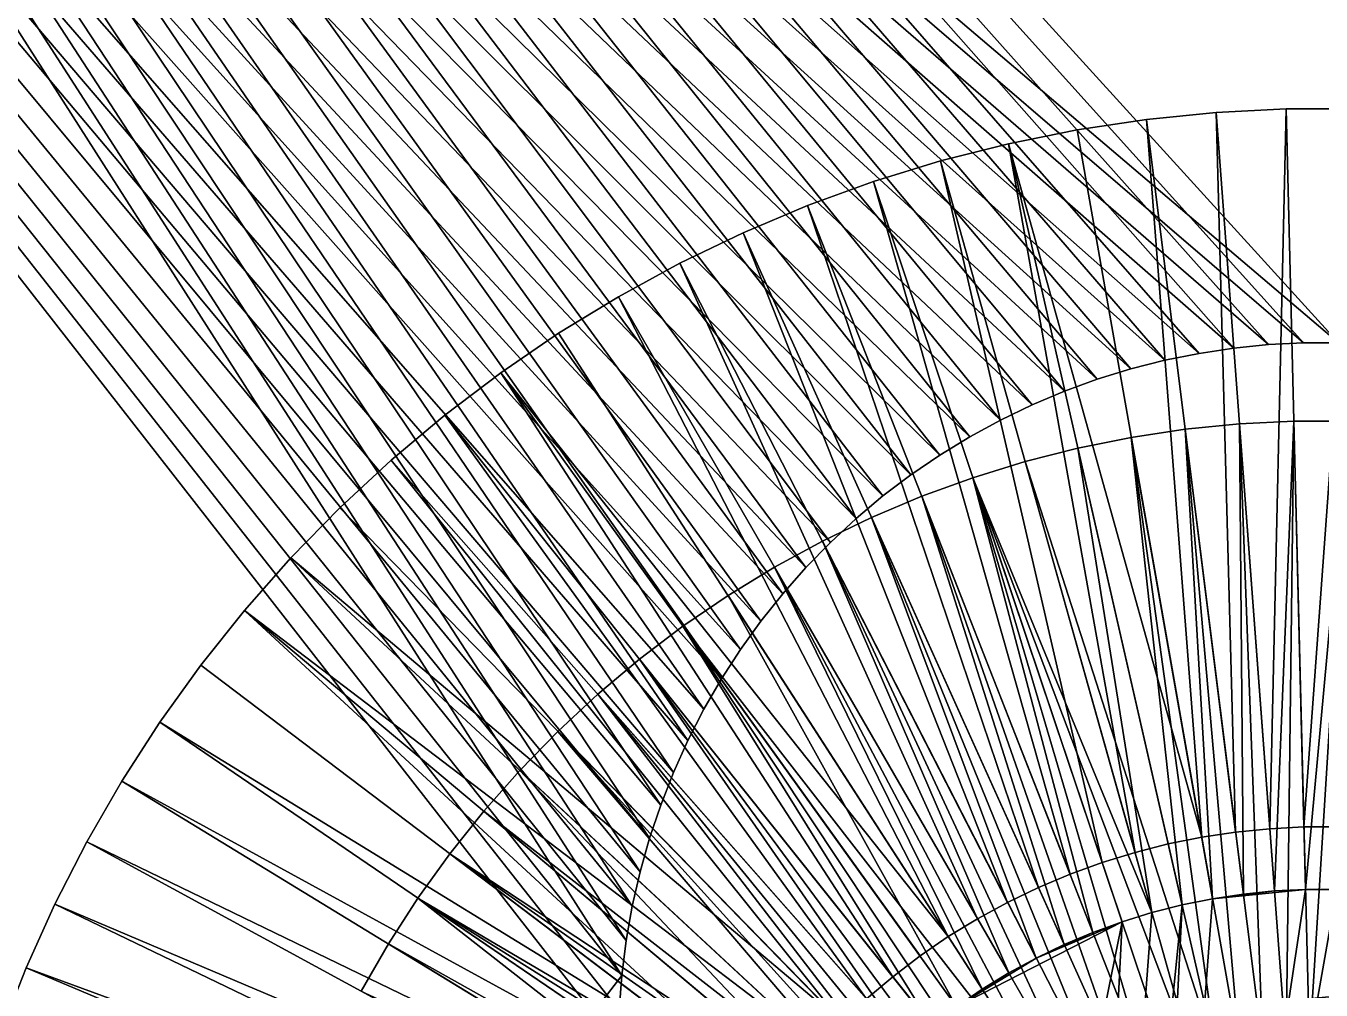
# Model space of a CAD drawing. Header units: millimetres. Extents: x 0 to 520, y -2 to 382.
# Drawn here: x 330.853 to 335, y 344.677 to 347.764 of the extents above; entities that cross this region are included whole.
import ezdxf

# ---------------------------------------------------------------- set-up
doc = ezdxf.new("R2010")
doc.units = ezdxf.units.MM

msp = doc.modelspace()

# ---------------------------------------------------------------- linework, layer by layer
at = {"layer": 'BRASS', "color": 52}
for points in [[(509.2, 369.2, 103), (10.8, 369.2, 103), (10.8, 10.8, 103)], [(509.2, 369.2, 103), (10.8, 10.8, 103), (509.2, 10.8, 103)], [(20.5, 359.5, 86), (499.5, 359.5, 86), (184.9589, 344.6495, 86)], [(184.9589, 344.6495, 86), (499.5, 359.5, 86), (185.0411, 344.6495, 86)], [(185.0411, 344.6495, 86), (499.5, 359.5, 86), (185.1233, 344.6454, 86)], [(185.1233, 344.6454, 86), (499.5, 359.5, 86), (185.2052, 344.6372, 86)], [(185.2052, 344.6372, 86), (499.5, 359.5, 86), (185.2865, 344.6249, 86)], [(185.2865, 344.6249, 86), (499.5, 359.5, 86), (185.3672, 344.6086, 86)], [(185.3672, 344.6086, 86), (499.5, 359.5, 86), (185.4469, 344.5883, 86)], [(185.4469, 344.5883, 86), (499.5, 359.5, 86), (185.5255, 344.5641, 86)], [(185.5255, 344.5641, 86), (499.5, 359.5, 86), (334.9589, 344.6495, 86)], [(334.9589, 344.6495, 86), (499.5, 359.5, 86), (335.0411, 344.6495, 86)]]:
    msp.add_3dface(points, dxfattribs=at)
at = {"layer": 'STEEL', "color": 8}
for points in [[(335.0561, 346.7493, 86), (347, 360, 86), (323, 360, 86)], [(334.9439, 346.7493, 86), (335.0561, 346.7493, 86), (323, 360, 86)], [(334.8319, 346.7437, 86), (334.9439, 346.7493, 86), (323, 360, 86)], [(334.7202, 346.7325, 86), (334.8319, 346.7437, 86), (323, 360, 86)], [(334.6093, 346.7158, 86), (334.7202, 346.7325, 86), (323, 360, 86)], [(334.4993, 346.6936, 86), (334.6093, 346.7158, 86), (323, 360, 86)], [(334.3906, 346.6659, 86), (334.4993, 346.6936, 86), (323, 360, 86)], [(334.2834, 346.6328, 86), (334.3906, 346.6659, 86), (323, 360, 86)], [(334.178, 346.5945, 86), (334.2834, 346.6328, 86), (323, 360, 86)], [(334.0746, 346.5509, 86), (334.178, 346.5945, 86), (323, 360, 86)], [(333.9735, 346.5022, 86), (334.0746, 346.5509, 86), (323, 360, 86)], [(333.875, 346.4486, 86), (333.9735, 346.5022, 86), (323, 360, 86)], [(333.7793, 346.3901, 86), (333.875, 346.4486, 86), (323, 360, 86)], [(333.6866, 346.3269, 86), (333.7793, 346.3901, 86), (323, 360, 86)], [(333.5971, 346.2591, 86), (333.6866, 346.3269, 86), (323, 360, 86)], [(333.5112, 346.187, 86), (333.5971, 346.2591, 86), (323, 360, 86)], [(333.429, 346.1107, 86), (333.5112, 346.187, 86), (323, 360, 86)], [(333.3506, 346.0304, 86), (333.429, 346.1107, 86), (323, 360, 86)], [(333.2764, 345.9463, 86), (333.3506, 346.0304, 86), (323, 360, 86)], [(333.2065, 345.8586, 86), (333.2764, 345.9463, 86), (323, 360, 86)], [(333.141, 345.7675, 86), (333.2065, 345.8586, 86), (323, 360, 86)], [(333.0801, 345.6732, 86), (333.141, 345.7675, 86), (323, 360, 86)], [(333.024, 345.5761, 86), (333.0801, 345.6732, 86), (323, 360, 86)], [(332.9728, 345.4762, 86), (333.024, 345.5761, 86), (323, 360, 86)], [(332.9267, 345.374, 86), (332.9728, 345.4762, 86), (323, 360, 86)], [(332.8857, 345.2695, 86), (332.9267, 345.374, 86), (323, 360, 86)], [(332.85, 345.1632, 86), (332.8857, 345.2695, 86), (323, 360, 86)], [(332.8196, 345.0552, 86), (332.85, 345.1632, 86), (323, 360, 86)], [(332.7946, 344.9458, 86), (332.8196, 345.0552, 86), (323, 360, 86)], [(332.7751, 344.8353, 86), (332.7946, 344.9458, 86), (323, 360, 86)], [(332.7612, 344.724, 86), (332.7751, 344.8353, 86), (323, 360, 86)], [(323, 332, 86), (332.7612, 344.724, 86), (323, 360, 86)], [(334.9439, 346.7493, 83), (323, 357, 83), (335.0561, 346.7493, 83)], [(334.8319, 346.7437, 83), (323, 357, 83), (334.9439, 346.7493, 83)], [(334.7202, 346.7325, 83), (323, 357, 83), (334.8319, 346.7437, 83)], [(334.6093, 346.7158, 83), (323, 357, 83), (334.7202, 346.7325, 83)], [(334.4993, 346.6936, 83), (323, 357, 83), (334.6093, 346.7158, 83)], [(334.3906, 346.6659, 83), (323, 357, 83), (334.4993, 346.6936, 83)], [(334.2834, 346.6328, 83), (323, 357, 83), (334.3906, 346.6659, 83)], [(334.178, 346.5945, 83), (323, 357, 83), (334.2834, 346.6328, 83)], [(334.0746, 346.5509, 83), (323, 357, 83), (334.178, 346.5945, 83)], [(333.9735, 346.5022, 83), (323, 357, 83), (334.0746, 346.5509, 83)], [(333.875, 346.4486, 83), (323, 357, 83), (333.9735, 346.5022, 83)], [(333.7793, 346.3901, 83), (323, 357, 83), (333.875, 346.4486, 83)], [(333.6866, 346.3269, 83), (323, 357, 83), (333.7793, 346.3901, 83)], [(335.0561, 346.7493, 83), (323, 357, 83), (347, 357, 83)], [(333.6866, 346.3269, 83), (333.5971, 346.2591, 83), (323, 357, 83)], [(333.5971, 346.2591, 83), (333.5112, 346.187, 83), (323, 357, 83)], [(333.5112, 346.187, 83), (333.429, 346.1107, 83), (323, 357, 83)], [(333.429, 346.1107, 83), (333.3506, 346.0304, 83), (323, 357, 83)], [(333.3506, 346.0304, 83), (333.2764, 345.9463, 83), (323, 357, 83)], [(333.2764, 345.9463, 83), (333.2065, 345.8586, 83), (323, 357, 83)], [(333.2065, 345.8586, 83), (333.141, 345.7675, 83), (323, 357, 83)], [(333.141, 345.7675, 83), (333.0801, 345.6732, 83), (323, 357, 83)], [(333.0801, 345.6732, 83), (333.024, 345.5761, 83), (323, 357, 83)], [(333.024, 345.5761, 83), (332.9728, 345.4762, 83), (323, 357, 83)], [(332.9728, 345.4762, 83), (332.9267, 345.374, 83), (323, 357, 83)], [(332.9267, 345.374, 83), (332.8857, 345.2695, 83), (323, 357, 83)], [(332.8857, 345.2695, 83), (332.85, 345.1632, 83), (323, 357, 83)], [(332.85, 345.1632, 83), (332.8196, 345.0552, 83), (323, 357, 83)], [(332.8196, 345.0552, 83), (332.7946, 344.9458, 83), (323, 357, 83)], [(332.7946, 344.9458, 83), (332.7751, 344.8353, 83), (323, 357, 83)], [(332.7751, 344.8353, 83), (332.7612, 344.724, 83), (323, 357, 83)], [(332.7612, 344.724, 83), (332.7528, 344.6122, 83), (323, 357, 83)], [(332.7528, 344.6122, 83), (332.75, 344.5, 83), (323, 357, 83)], [(332.75, 344.5, 83), (323, 332, 83), (323, 357, 83)], [(334.4405, 347.4651, 83), (334.6637, 347.4874, 82), (334.4405, 347.4651, 82)], [(334.4405, 347.4651, 83), (334.6637, 347.4874, 83), (334.6637, 347.4874, 82)], [(334.7264, 345.1829, 83), (334.6637, 347.4874, 83), (334.4405, 347.4651, 83)], [(334.6637, 347.4874, 82), (334.7264, 345.1829, 82), (334.4405, 347.4651, 82)], [(334.6637, 347.4874, 83), (334.8878, 347.4986, 82), (334.6637, 347.4874, 82)], [(334.6637, 347.4874, 83), (334.8878, 347.4986, 83), (334.8878, 347.4986, 82)], [(334.8356, 345.1938, 83), (334.8878, 347.4986, 83), (334.6637, 347.4874, 83)], [(334.8878, 347.4986, 82), (334.8356, 345.1938, 82), (334.6637, 347.4874, 82)], [(334.7264, 345.1829, 83), (334.8356, 345.1938, 83), (334.6637, 347.4874, 83)], [(334.8356, 345.1938, 82), (334.7264, 345.1829, 82), (334.6637, 347.4874, 82)], [(334.8356, 345.1938, 83), (334.9452, 345.1993, 83), (334.8878, 347.4986, 83)], [(334.9452, 345.1993, 82), (334.8356, 345.1938, 82), (334.8878, 347.4986, 82)], [(334.8878, 347.4986, 83), (335.1122, 347.4986, 82), (334.8878, 347.4986, 82)], [(334.8878, 347.4986, 83), (335.1122, 347.4986, 83), (335.1122, 347.4986, 82)], [(334.9452, 345.1993, 83), (335.1122, 347.4986, 83), (334.8878, 347.4986, 83)], [(335.1122, 347.4986, 82), (334.9452, 345.1993, 82), (334.8878, 347.4986, 82)], [(334.9452, 345.1993, 83), (335.0548, 345.1993, 83), (335.1122, 347.4986, 83)], [(335.0548, 345.1993, 82), (334.9452, 345.1993, 82), (335.1122, 347.4986, 82)], [(334.2186, 347.4316, 83), (334.4405, 347.4651, 82), (334.2186, 347.4316, 82)], [(334.2186, 347.4316, 83), (334.4405, 347.4651, 83), (334.4405, 347.4651, 82)], [(334.618, 345.1666, 83), (334.4405, 347.4651, 83), (334.2186, 347.4316, 83)], [(334.4405, 347.4651, 82), (334.618, 345.1666, 82), (334.2186, 347.4316, 82)], [(334.618, 345.1666, 83), (334.7264, 345.1829, 83), (334.4405, 347.4651, 83)], [(334.7264, 345.1829, 82), (334.618, 345.1666, 82), (334.4405, 347.4651, 82)], [(334.2186, 347.4316, 83), (334.2186, 347.4316, 82), (333.9987, 347.3872, 82)], [(333.9987, 347.3872, 83), (334.2186, 347.4316, 83), (333.9987, 347.3872, 82)], [(334.618, 345.1666, 83), (334.2186, 347.4316, 83), (333.9987, 347.3872, 83)], [(334.2186, 347.4316, 82), (334.618, 345.1666, 82), (333.9987, 347.3872, 82)], [(333.7812, 347.3318, 83), (333.9987, 347.3872, 82), (333.7812, 347.3318, 82)], [(333.7812, 347.3318, 83), (333.9987, 347.3872, 83), (333.9987, 347.3872, 82)], [(334.4042, 345.1178, 83), (333.9987, 347.3872, 83), (333.7812, 347.3318, 83)], [(333.9987, 347.3872, 82), (334.4042, 345.1178, 82), (333.7812, 347.3318, 82)], [(334.5105, 345.1448, 83), (334.618, 345.1666, 83), (333.9987, 347.3872, 83)], [(334.4042, 345.1178, 83), (334.5105, 345.1448, 83), (333.9987, 347.3872, 83)], [(334.618, 345.1666, 82), (334.5105, 345.1448, 82), (333.9987, 347.3872, 82)], [(334.5105, 345.1448, 82), (334.4042, 345.1178, 82), (333.9987, 347.3872, 82)], [(333.5668, 347.2657, 83), (333.7812, 347.3318, 82), (333.5668, 347.2657, 82)], [(333.5668, 347.2657, 83), (333.7812, 347.3318, 83), (333.7812, 347.3318, 82)], [(334.2993, 345.0854, 83), (333.7812, 347.3318, 83), (333.5668, 347.2657, 83)], [(333.7812, 347.3318, 82), (334.2993, 345.0854, 82), (333.5668, 347.2657, 82)], [(334.2993, 345.0854, 83), (334.4042, 345.1178, 83), (333.7812, 347.3318, 83)], [(334.4042, 345.1178, 82), (334.2993, 345.0854, 82), (333.7812, 347.3318, 82)], [(333.5668, 347.2657, 83), (333.5668, 347.2657, 82), (333.356, 347.1889, 82)], [(333.356, 347.1889, 83), (333.5668, 347.2657, 83), (333.356, 347.1889, 82)], [(334.1962, 345.0479, 83), (333.5668, 347.2657, 83), (333.356, 347.1889, 83)], [(333.5668, 347.2657, 82), (334.1962, 345.0479, 82), (333.356, 347.1889, 82)], [(334.1962, 345.0479, 83), (334.2993, 345.0854, 83), (333.5668, 347.2657, 83)], [(334.2993, 345.0854, 82), (334.1962, 345.0479, 82), (333.5668, 347.2657, 82)], [(333.1492, 347.1018, 83), (333.356, 347.1889, 82), (333.1492, 347.1018, 82)], [(333.1492, 347.1018, 83), (333.356, 347.1889, 83), (333.356, 347.1889, 82)], [(334.0952, 345.0053, 83), (333.356, 347.1889, 83), (333.1492, 347.1018, 83)], [(333.356, 347.1889, 82), (334.0952, 345.0053, 82), (333.1492, 347.1018, 82)], [(334.0952, 345.0053, 83), (334.1962, 345.0479, 83), (333.356, 347.1889, 83)], [(334.1962, 345.0479, 82), (334.0952, 345.0053, 82), (333.356, 347.1889, 82)], [(333.1492, 347.1018, 83), (333.1492, 347.1018, 82), (332.9471, 347.0044, 82)], [(332.9471, 347.0044, 83), (333.1492, 347.1018, 83), (332.9471, 347.0044, 82)], [(333.9963, 344.9577, 83), (333.1492, 347.1018, 83), (332.9471, 347.0044, 83)], [(333.1492, 347.1018, 82), (333.9963, 344.9577, 82), (332.9471, 347.0044, 82)], [(333.9963, 344.9577, 83), (334.0952, 345.0053, 83), (333.1492, 347.1018, 83)], [(334.0952, 345.0053, 82), (333.9963, 344.9577, 82), (333.1492, 347.1018, 82)], [(332.75, 346.8971, 83), (332.9471, 347.0044, 82), (332.75, 346.8971, 82)], [(332.75, 346.8971, 83), (332.9471, 347.0044, 83), (332.9471, 347.0044, 82)], [(333.9, 344.9053, 83), (332.9471, 347.0044, 83), (332.75, 346.8971, 83)], [(332.9471, 347.0044, 82), (333.9, 344.9053, 82), (332.75, 346.8971, 82)], [(333.9, 344.9053, 83), (333.9963, 344.9577, 83), (332.9471, 347.0044, 83)], [(333.9963, 344.9577, 82), (333.9, 344.9053, 82), (332.9471, 347.0044, 82)], [(332.75, 346.8971, 83), (332.75, 346.8971, 82), (332.5585, 346.7801, 82)], [(332.5585, 346.7801, 83), (332.75, 346.8971, 83), (332.5585, 346.7801, 82)], [(333.8064, 344.8481, 83), (332.75, 346.8971, 83), (332.5585, 346.7801, 83)], [(332.75, 346.8971, 82), (333.8064, 344.8481, 82), (332.5585, 346.7801, 82)], [(333.8064, 344.8481, 83), (333.9, 344.9053, 83), (332.75, 346.8971, 83)], [(333.9, 344.9053, 82), (333.8064, 344.8481, 82), (332.75, 346.8971, 82)], [(332.3732, 346.6537, 83), (332.5585, 346.7801, 82), (332.3732, 346.6537, 82)], [(332.3732, 346.6537, 83), (332.5585, 346.7801, 83), (332.5585, 346.7801, 82)], [(333.8064, 344.8481, 83), (332.5585, 346.7801, 83), (332.3732, 346.6537, 83)], [(332.5585, 346.7801, 82), (333.8064, 344.8481, 82), (332.3732, 346.6537, 82)], [(334.7202, 346.7325, 83), (334.6093, 346.7158, 86), (334.6093, 346.7158, 83)], [(334.7202, 346.7325, 86), (334.6093, 346.7158, 86), (334.7202, 346.7325, 83)], [(334.8319, 346.7437, 83), (334.7202, 346.7325, 86), (334.7202, 346.7325, 83)], [(334.8319, 346.7437, 86), (334.7202, 346.7325, 86), (334.8319, 346.7437, 83)], [(334.9439, 346.7493, 83), (334.9439, 346.7493, 86), (334.8319, 346.7437, 83)], [(334.9439, 346.7493, 86), (334.8319, 346.7437, 86), (334.8319, 346.7437, 83)], [(335.0561, 346.7493, 83), (334.9439, 346.7493, 86), (334.9439, 346.7493, 83)], [(335.0561, 346.7493, 86), (334.9439, 346.7493, 86), (335.0561, 346.7493, 83)], [(334.4993, 346.6936, 83), (334.3906, 346.6659, 86), (334.3906, 346.6659, 83)], [(334.4993, 346.6936, 86), (334.3906, 346.6659, 86), (334.4993, 346.6936, 83)], [(334.6093, 346.7158, 83), (334.6093, 346.7158, 86), (334.4993, 346.6936, 83)], [(334.6093, 346.7158, 86), (334.4993, 346.6936, 86), (334.4993, 346.6936, 83)], [(332.1943, 346.5182, 83), (332.3732, 346.6537, 82), (332.1943, 346.5182, 82)], [(332.1943, 346.5182, 83), (332.3732, 346.6537, 83), (332.3732, 346.6537, 82)], [(333.6283, 344.72, 83), (332.3732, 346.6537, 83), (332.1943, 346.5182, 83)], [(332.3732, 346.6537, 82), (333.6283, 344.72, 82), (332.1943, 346.5182, 82)], [(333.7158, 344.7863, 83), (333.8064, 344.8481, 83), (332.3732, 346.6537, 83)], [(333.6283, 344.72, 83), (333.7158, 344.7863, 83), (332.3732, 346.6537, 83)], [(333.8064, 344.8481, 82), (333.7158, 344.7863, 82), (332.3732, 346.6537, 82)], [(333.7158, 344.7863, 82), (333.6283, 344.72, 82), (332.3732, 346.6537, 82)], [(334.3906, 346.6659, 83), (334.2834, 346.6328, 86), (334.2834, 346.6328, 83)], [(334.3906, 346.6659, 86), (334.2834, 346.6328, 86), (334.3906, 346.6659, 83)], [(334.2834, 346.6328, 83), (334.178, 346.5945, 86), (334.178, 346.5945, 83)], [(334.2834, 346.6328, 86), (334.178, 346.5945, 86), (334.2834, 346.6328, 83)], [(334.178, 346.5945, 83), (334.178, 346.5945, 86), (334.0746, 346.5509, 83)], [(334.178, 346.5945, 86), (334.0746, 346.5509, 86), (334.0746, 346.5509, 83)], [(334.0746, 346.5509, 83), (333.9735, 346.5022, 86), (333.9735, 346.5022, 83)], [(334.0746, 346.5509, 86), (333.9735, 346.5022, 86), (334.0746, 346.5509, 83)], [(332.0224, 346.374, 83), (332.1943, 346.5182, 82), (332.0224, 346.374, 82)], [(332.0224, 346.374, 83), (332.1943, 346.5182, 83), (332.1943, 346.5182, 82)], [(333.5443, 344.6495, 83), (332.1943, 346.5182, 83), (332.0224, 346.374, 83)], [(332.1943, 346.5182, 82), (333.5443, 344.6495, 82), (332.0224, 346.374, 82)], [(333.5443, 344.6495, 83), (333.6283, 344.72, 83), (332.1943, 346.5182, 83)], [(333.6283, 344.72, 82), (333.5443, 344.6495, 82), (332.1943, 346.5182, 82)], [(333.9735, 346.5022, 83), (333.9735, 346.5022, 86), (333.875, 346.4486, 83)], [(333.9735, 346.5022, 86), (333.875, 346.4486, 86), (333.875, 346.4486, 83)], [(334.7513, 344.9845, 82), (334.7384, 346.4902, 82), (334.5648, 346.4728, 82)], [(334.5648, 346.4728, 82), (334.7384, 346.4902, 78.5), (334.5648, 346.4728, 78.5)], [(334.5648, 346.4728, 82), (334.7384, 346.4902, 82), (334.7384, 346.4902, 78.5)], [(334.7384, 346.4902, 78.5), (334.8135, 344.4884, 78.5), (334.5648, 346.4728, 78.5)], [(334.8505, 344.9944, 82), (334.9127, 346.4989, 82), (334.7384, 346.4902, 82)], [(334.7384, 346.4902, 82), (334.9127, 346.4989, 78.5), (334.7384, 346.4902, 78.5)], [(334.7384, 346.4902, 82), (334.9127, 346.4989, 82), (334.9127, 346.4989, 78.5)], [(334.9127, 346.4989, 78.5), (334.8879, 344.4958, 78.5), (334.7384, 346.4902, 78.5)], [(334.7513, 344.9845, 82), (334.8505, 344.9944, 82), (334.7384, 346.4902, 82)], [(334.8879, 344.4958, 78.5), (334.8135, 344.4884, 78.5), (334.7384, 346.4902, 78.5)], [(334.8505, 344.9944, 82), (334.9501, 344.9994, 82), (334.9127, 346.4989, 82)], [(334.9626, 344.4995, 78.5), (334.8879, 344.4958, 78.5), (334.9127, 346.4989, 78.5)], [(334.9501, 344.9994, 82), (335.0873, 346.4989, 82), (334.9127, 346.4989, 82)], [(334.9127, 346.4989, 82), (335.0873, 346.4989, 78.5), (334.9127, 346.4989, 78.5)], [(334.9127, 346.4989, 82), (335.0873, 346.4989, 82), (335.0873, 346.4989, 78.5)], [(335.0873, 346.4989, 78.5), (334.9626, 344.4995, 78.5), (334.9127, 346.4989, 78.5)], [(334.9501, 344.9994, 82), (335.0499, 344.9994, 82), (335.0873, 346.4989, 82)], [(335.0374, 344.4995, 78.5), (334.9626, 344.4995, 78.5), (335.0873, 346.4989, 78.5)], [(333.875, 346.4486, 86), (333.7793, 346.3901, 86), (333.875, 346.4486, 83)], [(333.875, 346.4486, 83), (333.7793, 346.3901, 86), (333.7793, 346.3901, 83)], [(334.555, 344.9499, 82), (334.3922, 346.4468, 82), (334.2212, 346.4122, 82)], [(334.2212, 346.4122, 82), (334.3922, 346.4468, 78.5), (334.2212, 346.4122, 78.5)], [(334.2212, 346.4122, 82), (334.3922, 346.4468, 82), (334.3922, 346.4468, 78.5)], [(334.3922, 346.4468, 78.5), (334.6662, 344.4624, 78.5), (334.2212, 346.4122, 78.5)], [(334.6527, 344.9696, 82), (334.5648, 346.4728, 82), (334.3922, 346.4468, 82)], [(334.3922, 346.4468, 82), (334.5648, 346.4728, 78.5), (334.3922, 346.4468, 78.5)], [(334.3922, 346.4468, 82), (334.5648, 346.4728, 82), (334.5648, 346.4728, 78.5)], [(334.5648, 346.4728, 78.5), (334.7395, 344.4772, 78.5), (334.3922, 346.4468, 78.5)], [(334.555, 344.9499, 82), (334.6527, 344.9696, 82), (334.3922, 346.4468, 82)], [(334.7395, 344.4772, 78.5), (334.6662, 344.4624, 78.5), (334.3922, 346.4468, 78.5)], [(334.6527, 344.9696, 82), (334.7513, 344.9845, 82), (334.5648, 346.4728, 82)], [(334.8135, 344.4884, 78.5), (334.7395, 344.4772, 78.5), (334.5648, 346.4728, 78.5)], [(334.4583, 344.9252, 82), (334.2212, 346.4122, 82), (334.0521, 346.3692, 82)], [(334.0521, 346.3692, 82), (334.2212, 346.4122, 78.5), (334.0521, 346.3692, 78.5)], [(334.0521, 346.3692, 82), (334.2212, 346.4122, 82), (334.2212, 346.4122, 78.5)], [(334.2212, 346.4122, 78.5), (334.6662, 344.4624, 78.5), (334.0521, 346.3692, 78.5)], [(334.4583, 344.9252, 82), (334.555, 344.9499, 82), (334.2212, 346.4122, 82)], [(331.8579, 346.2214, 83), (332.0224, 346.374, 82), (331.8579, 346.2214, 82)], [(331.8579, 346.2214, 83), (332.0224, 346.374, 83), (332.0224, 346.374, 82)], [(333.4639, 344.5749, 83), (332.0224, 346.374, 83), (331.8579, 346.2214, 83)], [(332.0224, 346.374, 82), (333.4639, 344.5749, 82), (331.8579, 346.2214, 82)], [(333.4639, 344.5749, 83), (333.5443, 344.6495, 83), (332.0224, 346.374, 83)], [(333.5443, 344.6495, 82), (333.4639, 344.5749, 82), (332.0224, 346.374, 82)], [(333.7793, 346.3901, 86), (333.6866, 346.3269, 86), (333.7793, 346.3901, 83)], [(333.7793, 346.3901, 83), (333.6866, 346.3269, 86), (333.6866, 346.3269, 83)], [(334.4583, 344.9252, 82), (334.0521, 346.3692, 82), (333.8853, 346.3177, 82)], [(333.8853, 346.3177, 82), (334.0521, 346.3692, 78.5), (333.8853, 346.3177, 78.5)], [(333.8853, 346.3177, 82), (334.0521, 346.3692, 82), (334.0521, 346.3692, 78.5)], [(334.0521, 346.3692, 78.5), (334.5937, 344.4439, 78.5), (333.8853, 346.3177, 78.5)], [(334.6662, 344.4624, 78.5), (334.5937, 344.4439, 78.5), (334.0521, 346.3692, 78.5)], [(333.6866, 346.3269, 86), (333.5971, 346.2591, 86), (333.6866, 346.3269, 83)], [(333.6866, 346.3269, 83), (333.5971, 346.2591, 86), (333.5971, 346.2591, 83)], [(334.2693, 344.8617, 82), (333.8853, 346.3177, 82), (333.7213, 346.2581, 82)], [(333.7213, 346.2581, 82), (333.8853, 346.3177, 78.5), (333.7213, 346.2581, 78.5)], [(333.7213, 346.2581, 82), (333.8853, 346.3177, 82), (333.8853, 346.3177, 78.5)], [(333.8853, 346.3177, 78.5), (334.452, 344.3963, 78.5), (333.7213, 346.2581, 78.5)], [(334.363, 344.8959, 82), (334.4583, 344.9252, 82), (333.8853, 346.3177, 82)], [(334.2693, 344.8617, 82), (334.363, 344.8959, 82), (333.8853, 346.3177, 82)], [(334.5937, 344.4439, 78.5), (334.5223, 344.4219, 78.5), (333.8853, 346.3177, 78.5)], [(334.5223, 344.4219, 78.5), (334.452, 344.3963, 78.5), (333.8853, 346.3177, 78.5)], [(333.5971, 346.2591, 86), (333.5112, 346.187, 86), (333.5971, 346.2591, 83)], [(333.5971, 346.2591, 83), (333.5112, 346.187, 86), (333.5112, 346.187, 83)], [(334.1774, 344.823, 82), (333.7213, 346.2581, 82), (333.5605, 346.1903, 82)], [(333.7213, 346.2581, 82), (333.7213, 346.2581, 78.5), (333.5605, 346.1903, 78.5)], [(333.5605, 346.1903, 82), (333.7213, 346.2581, 82), (333.5605, 346.1903, 78.5)], [(333.7213, 346.2581, 78.5), (334.3831, 344.3673, 78.5), (333.5605, 346.1903, 78.5)], [(334.1774, 344.823, 82), (334.2693, 344.8617, 82), (333.7213, 346.2581, 82)], [(334.452, 344.3963, 78.5), (334.3831, 344.3673, 78.5), (333.7213, 346.2581, 78.5)], [(331.7013, 346.0608, 83), (331.8579, 346.2214, 82), (331.7013, 346.0608, 82)], [(331.7013, 346.0608, 83), (331.8579, 346.2214, 83), (331.8579, 346.2214, 82)], [(331.7013, 346.0608, 83), (333.4639, 344.5749, 83), (331.8579, 346.2214, 83)], [(333.4639, 344.5749, 82), (331.7013, 346.0608, 82), (331.8579, 346.2214, 82)], [(334.0876, 344.7797, 82), (333.5605, 346.1903, 82), (333.4033, 346.1146, 82)], [(333.4033, 346.1146, 82), (333.5605, 346.1903, 78.5), (333.4033, 346.1146, 78.5)], [(333.4033, 346.1146, 82), (333.5605, 346.1903, 82), (333.5605, 346.1903, 78.5)], [(333.5605, 346.1903, 78.5), (334.3157, 344.3348, 78.5), (333.4033, 346.1146, 78.5)], [(334.0876, 344.7797, 82), (334.1774, 344.823, 82), (333.5605, 346.1903, 82)], [(334.3831, 344.3673, 78.5), (334.3157, 344.3348, 78.5), (333.5605, 346.1903, 78.5)], [(333.5112, 346.187, 86), (333.429, 346.1107, 86), (333.5112, 346.187, 83)], [(333.5112, 346.187, 83), (333.429, 346.1107, 86), (333.429, 346.1107, 83)], [(334, 344.7321, 82), (333.4033, 346.1146, 82), (333.25, 346.0311, 82)], [(333.25, 346.0311, 82), (333.4033, 346.1146, 78.5), (333.25, 346.0311, 78.5)], [(333.25, 346.0311, 82), (333.4033, 346.1146, 82), (333.4033, 346.1146, 78.5)], [(333.4033, 346.1146, 78.5), (334.25, 344.299, 78.5), (333.25, 346.0311, 78.5)], [(333.429, 346.1107, 86), (333.3506, 346.0304, 86), (333.429, 346.1107, 83)], [(333.429, 346.1107, 83), (333.3506, 346.0304, 86), (333.3506, 346.0304, 83)], [(334, 344.7321, 82), (334.0876, 344.7797, 82), (333.4033, 346.1146, 82)], [(334.3157, 344.3348, 78.5), (334.25, 344.299, 78.5), (333.4033, 346.1146, 78.5)], [(331.5528, 345.8925, 83), (331.7013, 346.0608, 83), (331.7013, 346.0608, 82)], [(331.5528, 345.8925, 83), (331.7013, 346.0608, 82), (331.5528, 345.8925, 82)], [(331.5528, 345.8925, 83), (333.3873, 344.4964, 83), (331.7013, 346.0608, 83)], [(333.3873, 344.4964, 82), (331.5528, 345.8925, 82), (331.7013, 346.0608, 82)], [(331.7013, 346.0608, 83), (333.3873, 344.4964, 83), (333.4639, 344.5749, 83)], [(333.3873, 344.4964, 82), (331.7013, 346.0608, 82), (333.4639, 344.5749, 82)], [(333.9149, 344.6801, 82), (333.25, 346.0311, 82), (333.1011, 345.9401, 82)], [(333.1011, 345.9401, 82), (333.25, 346.0311, 78.5), (333.1011, 345.9401, 78.5)], [(333.1011, 345.9401, 82), (333.25, 346.0311, 82), (333.25, 346.0311, 78.5)], [(333.25, 346.0311, 78.5), (334.1862, 344.26, 78.5), (333.1011, 345.9401, 78.5)], [(333.9149, 344.6801, 82), (334, 344.7321, 82), (333.25, 346.0311, 82)], [(334.25, 344.299, 78.5), (334.1862, 344.26, 78.5), (333.25, 346.0311, 78.5)], [(333.3506, 346.0304, 86), (333.2764, 345.9463, 86), (333.3506, 346.0304, 83)], [(333.3506, 346.0304, 83), (333.2764, 345.9463, 86), (333.2764, 345.9463, 83)], [(333.8325, 344.6239, 82), (333.1011, 345.9401, 82), (332.9569, 345.8418, 82)], [(333.1011, 345.9401, 82), (333.1011, 345.9401, 78.5), (332.9569, 345.8418, 78.5)], [(332.9569, 345.8418, 82), (333.1011, 345.9401, 82), (332.9569, 345.8418, 78.5)], [(333.1011, 345.9401, 78.5), (334.1862, 344.26, 78.5), (332.9569, 345.8418, 78.5)], [(333.8325, 344.6239, 82), (333.9149, 344.6801, 82), (333.1011, 345.9401, 82)], [(333.2764, 345.9463, 86), (333.2065, 345.8586, 86), (333.2764, 345.9463, 83)], [(333.2764, 345.9463, 83), (333.2065, 345.8586, 86), (333.2065, 345.8586, 83)], [(331.4129, 345.7171, 83), (331.5528, 345.8925, 83), (331.5528, 345.8925, 82)], [(331.4129, 345.7171, 83), (331.5528, 345.8925, 82), (331.4129, 345.7171, 82)], [(331.4129, 345.7171, 83), (333.2463, 344.3284, 83), (331.5528, 345.8925, 83)], [(333.2463, 344.3284, 82), (331.4129, 345.7171, 82), (331.5528, 345.8925, 82)], [(331.5528, 345.8925, 83), (333.3147, 344.4141, 83), (333.3873, 344.4964, 83)], [(331.5528, 345.8925, 83), (333.2463, 344.3284, 83), (333.3147, 344.4141, 83)], [(333.3147, 344.4141, 82), (331.5528, 345.8925, 82), (333.3873, 344.4964, 82)], [(333.2463, 344.3284, 82), (331.5528, 345.8925, 82), (333.3147, 344.4141, 82)], [(333.2065, 345.8586, 86), (333.141, 345.7675, 86), (333.2065, 345.8586, 83)], [(333.2065, 345.8586, 83), (333.141, 345.7675, 86), (333.141, 345.7675, 83)], [(333.753, 344.5637, 82), (332.9569, 345.8418, 82), (332.8178, 345.7364, 82)], [(332.8178, 345.7364, 82), (332.9569, 345.8418, 78.5), (332.8178, 345.7364, 78.5)], [(332.8178, 345.7364, 82), (332.9569, 345.8418, 82), (332.9569, 345.8418, 78.5)], [(332.9569, 345.8418, 78.5), (334.0648, 344.1727, 78.5), (332.8178, 345.7364, 78.5)], [(333.753, 344.5637, 82), (333.8325, 344.6239, 82), (332.9569, 345.8418, 82)], [(334.1862, 344.26, 78.5), (334.1244, 344.2179, 78.5), (332.9569, 345.8418, 78.5)], [(334.1244, 344.2179, 78.5), (334.0648, 344.1727, 78.5), (332.9569, 345.8418, 78.5)], [(333.6766, 344.4996, 82), (332.8178, 345.7364, 82), (332.6841, 345.6242, 82)], [(332.6841, 345.6242, 82), (332.8178, 345.7364, 78.5), (332.6841, 345.6242, 78.5)], [(332.6841, 345.6242, 82), (332.8178, 345.7364, 82), (332.8178, 345.7364, 78.5)], [(332.8178, 345.7364, 78.5), (334.0075, 344.1247, 78.5), (332.6841, 345.6242, 78.5)], [(333.6766, 344.4996, 82), (333.753, 344.5637, 82), (332.8178, 345.7364, 82)], [(334.0648, 344.1727, 78.5), (334.0075, 344.1247, 78.5), (332.8178, 345.7364, 78.5)], [(333.141, 345.7675, 86), (333.0801, 345.6732, 86), (333.141, 345.7675, 83)], [(333.141, 345.7675, 83), (333.0801, 345.6732, 86), (333.0801, 345.6732, 83)], [(331.2819, 345.5349, 83), (331.4129, 345.7171, 83), (331.4129, 345.7171, 82)], [(331.2819, 345.5349, 83), (331.4129, 345.7171, 82), (331.2819, 345.5349, 82)], [(331.2819, 345.5349, 83), (333.2463, 344.3284, 83), (331.4129, 345.7171, 83)], [(333.2463, 344.3284, 82), (331.2819, 345.5349, 82), (331.4129, 345.7171, 82)], [(333.0801, 345.6732, 86), (333.024, 345.5761, 86), (333.0801, 345.6732, 83)], [(333.0801, 345.6732, 83), (333.024, 345.5761, 86), (333.024, 345.5761, 83)], [(333.6035, 344.4317, 82), (332.6841, 345.6242, 82), (332.5562, 345.5055, 82)], [(332.5562, 345.5055, 82), (332.6841, 345.6242, 78.5), (332.5562, 345.5055, 78.5)], [(332.5562, 345.5055, 82), (332.6841, 345.6242, 82), (332.6841, 345.6242, 78.5)], [(332.6841, 345.6242, 78.5), (333.9526, 344.0738, 78.5), (332.5562, 345.5055, 78.5)], [(333.6035, 344.4317, 82), (333.6766, 344.4996, 82), (332.6841, 345.6242, 82)], [(334.0075, 344.1247, 78.5), (333.9526, 344.0738, 78.5), (332.6841, 345.6242, 78.5)], [(333.024, 345.5761, 83), (333.024, 345.5761, 86), (332.9728, 345.4762, 83)], [(333.024, 345.5761, 86), (332.9728, 345.4762, 86), (332.9728, 345.4762, 83)], [(331.2819, 345.5349, 83), (331.2819, 345.5349, 82), (331.1602, 345.3465, 82)], [(331.1602, 345.3465, 83), (331.2819, 345.5349, 83), (331.1602, 345.3465, 82)], [(331.1602, 345.3465, 83), (333.1823, 344.2393, 83), (331.2819, 345.5349, 83)], [(333.1823, 344.2393, 82), (331.1602, 345.3465, 82), (331.2819, 345.5349, 82)], [(331.2819, 345.5349, 83), (333.1823, 344.2393, 83), (333.2463, 344.3284, 83)], [(333.1823, 344.2393, 82), (331.2819, 345.5349, 82), (333.2463, 344.3284, 82)], [(332.4343, 345.3806, 82), (333.5339, 344.3603, 82), (332.5562, 345.5055, 82)], [(332.5562, 345.5055, 82), (332.5562, 345.5055, 78.5), (332.4343, 345.3806, 78.5)], [(332.4343, 345.3806, 82), (332.5562, 345.5055, 82), (332.4343, 345.3806, 78.5)], [(333.9004, 344.0203, 78.5), (332.4343, 345.3806, 78.5), (332.5562, 345.5055, 78.5)], [(333.5339, 344.3603, 82), (333.6035, 344.4317, 82), (332.5562, 345.5055, 82)], [(333.9526, 344.0738, 78.5), (333.9004, 344.0203, 78.5), (332.5562, 345.5055, 78.5)], [(332.9728, 345.4762, 86), (332.9267, 345.374, 86), (332.9728, 345.4762, 83)], [(332.9728, 345.4762, 83), (332.9267, 345.374, 86), (332.9267, 345.374, 83)], [(332.3188, 345.2498, 82), (333.4679, 344.2856, 82), (332.4343, 345.3806, 82)], [(332.3188, 345.2498, 82), (332.4343, 345.3806, 82), (332.4343, 345.3806, 78.5)], [(332.3188, 345.2498, 82), (332.4343, 345.3806, 78.5), (332.3188, 345.2498, 78.5)], [(333.9004, 344.0203, 78.5), (332.3188, 345.2498, 78.5), (332.4343, 345.3806, 78.5)], [(333.4679, 344.2856, 82), (333.5339, 344.3603, 82), (332.4343, 345.3806, 82)], [(332.9267, 345.374, 83), (332.9267, 345.374, 86), (332.8857, 345.2695, 83)], [(332.9267, 345.374, 86), (332.8857, 345.2695, 86), (332.8857, 345.2695, 83)], [(331.048, 345.1521, 83), (331.1602, 345.3465, 83), (331.1602, 345.3465, 82)], [(331.048, 345.1521, 83), (331.1602, 345.3465, 82), (331.048, 345.1521, 82)], [(331.048, 345.1521, 83), (333.1228, 344.1472, 83), (331.1602, 345.3465, 83)], [(333.1228, 344.1472, 82), (331.048, 345.1521, 82), (331.1602, 345.3465, 82)], [(331.1602, 345.3465, 83), (333.1228, 344.1472, 83), (333.1823, 344.2393, 83)], [(333.1228, 344.1472, 82), (331.1602, 345.3465, 82), (333.1823, 344.2393, 82)], [(332.21, 345.1133, 82), (333.4679, 344.2856, 82), (332.3188, 345.2498, 82)], [(332.21, 345.1133, 82), (332.3188, 345.2498, 82), (332.3188, 345.2498, 78.5)], [(332.21, 345.1133, 82), (332.3188, 345.2498, 78.5), (332.21, 345.1133, 78.5)], [(333.8509, 343.9642, 78.5), (332.21, 345.1133, 78.5), (332.3188, 345.2498, 78.5)], [(333.8509, 343.9642, 78.5), (332.3188, 345.2498, 78.5), (333.9004, 344.0203, 78.5)], [(332.8857, 345.2695, 83), (332.85, 345.1632, 86), (332.85, 345.1632, 83)], [(332.8857, 345.2695, 86), (332.85, 345.1632, 86), (332.8857, 345.2695, 83)], [(334.8356, 345.1938, 82), (334.7264, 345.1829, 83), (334.7264, 345.1829, 82)], [(334.8356, 345.1938, 83), (334.7264, 345.1829, 83), (334.8356, 345.1938, 82)], [(334.9452, 345.1993, 82), (334.8356, 345.1938, 83), (334.8356, 345.1938, 82)], [(334.9452, 345.1993, 83), (334.8356, 345.1938, 83), (334.9452, 345.1993, 82)], [(335.0548, 345.1993, 82), (334.9452, 345.1993, 83), (334.9452, 345.1993, 82)], [(335.0548, 345.1993, 83), (334.9452, 345.1993, 83), (335.0548, 345.1993, 82)], [(330.9456, 344.9525, 83), (331.048, 345.1521, 83), (331.048, 345.1521, 82)], [(330.9456, 344.9525, 83), (331.048, 345.1521, 82), (330.9456, 344.9525, 82)], [(330.9456, 344.9525, 83), (333.0679, 344.0522, 83), (331.048, 345.1521, 83)], [(333.0679, 344.0522, 82), (330.9456, 344.9525, 82), (331.048, 345.1521, 82)], [(331.048, 345.1521, 83), (333.0679, 344.0522, 83), (333.1228, 344.1472, 83)], [(333.0679, 344.0522, 82), (331.048, 345.1521, 82), (333.1228, 344.1472, 82)], [(332.85, 345.1632, 83), (332.8196, 345.0552, 86), (332.8196, 345.0552, 83)], [(332.85, 345.1632, 86), (332.8196, 345.0552, 86), (332.85, 345.1632, 83)], [(334.618, 345.1666, 82), (334.618, 345.1666, 83), (334.5105, 345.1448, 82)], [(334.618, 345.1666, 83), (334.5105, 345.1448, 83), (334.5105, 345.1448, 82)], [(334.7264, 345.1829, 82), (334.618, 345.1666, 83), (334.618, 345.1666, 82)], [(334.7264, 345.1829, 83), (334.618, 345.1666, 83), (334.7264, 345.1829, 82)], [(332.1082, 344.9716, 82), (333.4057, 344.2076, 82), (332.21, 345.1133, 82)], [(332.1082, 344.9716, 82), (332.21, 345.1133, 82), (332.21, 345.1133, 78.5)], [(332.1082, 344.9716, 82), (332.21, 345.1133, 78.5), (332.1082, 344.9716, 78.5)], [(333.8043, 343.9057, 78.5), (332.1082, 344.9716, 78.5), (332.21, 345.1133, 78.5)], [(332.21, 345.1133, 82), (333.4057, 344.2076, 82), (333.4679, 344.2856, 82)], [(333.8043, 343.9057, 78.5), (332.21, 345.1133, 78.5), (333.8509, 343.9642, 78.5)], [(334.4042, 345.1178, 82), (334.2993, 345.0854, 83), (334.2993, 345.0854, 82)], [(334.4042, 345.1178, 83), (334.2993, 345.0854, 83), (334.4042, 345.1178, 82)], [(334.5105, 345.1448, 82), (334.4042, 345.1178, 83), (334.4042, 345.1178, 82)], [(334.5105, 345.1448, 83), (334.4042, 345.1178, 83), (334.5105, 345.1448, 82)], [(334.2993, 345.0854, 82), (334.2993, 345.0854, 83), (334.1962, 345.0479, 82)], [(334.2993, 345.0854, 83), (334.1962, 345.0479, 83), (334.1962, 345.0479, 82)], [(332.8196, 345.0552, 83), (332.7946, 344.9458, 86), (332.7946, 344.9458, 83)], [(332.8196, 345.0552, 86), (332.7946, 344.9458, 86), (332.8196, 345.0552, 83)], [(334.1962, 345.0479, 82), (334.0952, 345.0053, 83), (334.0952, 345.0053, 82)], [(334.1962, 345.0479, 83), (334.0952, 345.0053, 83), (334.1962, 345.0479, 82)], [(334.0952, 345.0053, 82), (334.0952, 345.0053, 83), (333.9963, 344.9577, 82)], [(334.0952, 345.0053, 83), (333.9963, 344.9577, 83), (333.9963, 344.9577, 82)], [(334.363, 341.1041, 90), (334.9501, 344.9994, 90), (334.6527, 344.9696, 90)], [(334.363, 341.1041, 90), (334.9501, 341.0006, 90), (335.0499, 344.9994, 90)], [(334.363, 341.1041, 90), (335.0499, 344.9994, 90), (334.9501, 344.9994, 90)], [(334.6527, 344.9696, 90), (334.9501, 344.9994, 90), (334.8505, 344.9944, 90)], [(334.6527, 344.9696, 90), (334.8505, 344.9944, 90), (334.7513, 344.9845, 90)], [(334.7513, 344.9845, 90), (334.8505, 344.9944, 82), (334.7513, 344.9845, 82)], [(334.7513, 344.9845, 90), (334.8505, 344.9944, 90), (334.8505, 344.9944, 82)], [(334.8505, 344.9944, 90), (334.9501, 344.9994, 82), (334.8505, 344.9944, 82)], [(334.8505, 344.9944, 90), (334.9501, 344.9994, 90), (334.9501, 344.9994, 82)], [(334.9501, 344.9994, 90), (335.0499, 344.9994, 82), (334.9501, 344.9994, 82)], [(334.9501, 344.9994, 90), (335.0499, 344.9994, 90), (335.0499, 344.9994, 82)], [(334.9501, 341.0006, 90), (335.1495, 344.9944, 90), (335.0499, 344.9994, 90)], [(334.9501, 341.0006, 90), (335.2487, 344.9845, 90), (335.1495, 344.9944, 90)], [(330.9456, 344.9525, 83), (330.9456, 344.9525, 82), (330.8534, 344.748, 82)], [(330.8534, 344.748, 83), (330.9456, 344.9525, 83), (330.8534, 344.748, 82)], [(330.8534, 344.748, 83), (333.0179, 343.9545, 83), (330.9456, 344.9525, 83)], [(333.0179, 343.9545, 82), (330.8534, 344.748, 82), (330.9456, 344.9525, 82)], [(330.9456, 344.9525, 83), (333.0179, 343.9545, 83), (333.0679, 344.0522, 83)], [(333.0179, 343.9545, 82), (330.9456, 344.9525, 82), (333.0679, 344.0522, 82)], [(332.0135, 344.825, 82), (333.2934, 344.0429, 82), (332.1082, 344.9716, 82)], [(332.0135, 344.825, 82), (332.1082, 344.9716, 82), (332.1082, 344.9716, 78.5)], [(332.0135, 344.825, 82), (332.1082, 344.9716, 78.5), (332.0135, 344.825, 78.5)], [(333.7606, 343.845, 78.5), (332.0135, 344.825, 78.5), (332.1082, 344.9716, 78.5)], [(332.1082, 344.9716, 82), (333.3475, 344.1266, 82), (333.4057, 344.2076, 82)], [(332.1082, 344.9716, 82), (333.2934, 344.0429, 82), (333.3475, 344.1266, 82)], [(333.7606, 343.845, 78.5), (332.1082, 344.9716, 78.5), (333.8043, 343.9057, 78.5)], [(332.7946, 344.9458, 83), (332.7751, 344.8353, 86), (332.7751, 344.8353, 83)], [(332.7946, 344.9458, 86), (332.7751, 344.8353, 86), (332.7946, 344.9458, 83)], [(333.9963, 344.9577, 82), (333.9, 344.9053, 83), (333.9, 344.9053, 82)], [(333.9963, 344.9577, 83), (333.9, 344.9053, 83), (333.9963, 344.9577, 82)], [(334.1774, 341.177, 90), (334.363, 341.1041, 90), (334.555, 344.9499, 90)], [(334.1774, 341.177, 90), (334.555, 344.9499, 90), (334.4583, 344.9252, 90)], [(334.363, 341.1041, 90), (334.6527, 344.9696, 90), (334.555, 344.9499, 90)], [(334.4583, 344.9252, 90), (334.555, 344.9499, 82), (334.4583, 344.9252, 82)], [(334.4583, 344.9252, 90), (334.555, 344.9499, 90), (334.555, 344.9499, 82)], [(334.6527, 344.9696, 90), (334.6527, 344.9696, 82), (334.555, 344.9499, 82)], [(334.555, 344.9499, 90), (334.6527, 344.9696, 90), (334.555, 344.9499, 82)], [(334.6527, 344.9696, 90), (334.7513, 344.9845, 82), (334.6527, 344.9696, 82)], [(334.6527, 344.9696, 90), (334.7513, 344.9845, 90), (334.7513, 344.9845, 82)], [(334.9501, 341.0006, 90), (335.2487, 341.0155, 90), (335.2487, 344.9845, 90)], [(333.9, 344.9053, 82), (333.9, 344.9053, 83), (333.8064, 344.8481, 82)], [(333.9, 344.9053, 83), (333.8064, 344.8481, 83), (333.8064, 344.8481, 82)], [(334.1774, 341.177, 90), (334.4583, 344.9252, 90), (334.363, 344.8959, 90)], [(334.363, 344.8959, 90), (334.4583, 344.9252, 82), (334.363, 344.8959, 82)], [(334.363, 344.8959, 90), (334.4583, 344.9252, 90), (334.4583, 344.9252, 82)], [(333.6766, 341.5004, 90), (334.363, 344.8959, 90), (333.8325, 344.6239, 90)], [(333.6766, 341.5004, 90), (334.1774, 341.177, 90), (334.363, 344.8959, 90)], [(333.8325, 344.6239, 90), (334.363, 344.8959, 90), (334.0876, 344.7797, 90)], [(334.0876, 344.7797, 90), (334.363, 344.8959, 90), (334.2693, 344.8617, 90)], [(334.363, 344.8959, 90), (334.363, 344.8959, 82), (334.2693, 344.8617, 82)], [(334.2693, 344.8617, 90), (334.363, 344.8959, 90), (334.2693, 344.8617, 82)], [(331.9262, 344.6739, 82), (333.2934, 344.0429, 82), (332.0135, 344.825, 82)], [(332.0135, 344.825, 82), (332.0135, 344.825, 78.5), (331.9262, 344.6739, 78.5)], [(331.9262, 344.6739, 82), (332.0135, 344.825, 82), (331.9262, 344.6739, 78.5)], [(333.7201, 343.7822, 78.5), (331.9262, 344.6739, 78.5), (332.0135, 344.825, 78.5)], [(333.7201, 343.7822, 78.5), (332.0135, 344.825, 78.5), (333.7606, 343.845, 78.5)], [(332.7751, 344.8353, 83), (332.7751, 344.8353, 86), (332.7612, 344.724, 83)], [(332.7751, 344.8353, 86), (332.7612, 344.724, 86), (332.7612, 344.724, 83)], [(333.8064, 344.8481, 82), (333.7158, 344.7863, 83), (333.7158, 344.7863, 82)], [(333.8064, 344.8481, 83), (333.7158, 344.7863, 83), (333.8064, 344.8481, 82)], [(334.0876, 344.7797, 90), (334.2693, 344.8617, 90), (334.1774, 344.823, 90)], [(334.1774, 344.823, 90), (334.1774, 344.823, 82), (334.0876, 344.7797, 82)], [(334.0876, 344.7797, 90), (334.1774, 344.823, 90), (334.0876, 344.7797, 82)], [(334.1774, 344.823, 90), (334.2693, 344.8617, 82), (334.1774, 344.823, 82)], [(334.1774, 344.823, 90), (334.2693, 344.8617, 90), (334.2693, 344.8617, 82)], [(333.7158, 344.7863, 82), (333.6283, 344.72, 83), (333.6283, 344.72, 82)], [(333.7158, 344.7863, 83), (333.6283, 344.72, 83), (333.7158, 344.7863, 82)], [(333.8325, 344.6239, 90), (334.0876, 344.7797, 90), (334, 344.7321, 90)], [(334, 344.7321, 90), (334.0876, 344.7797, 82), (334, 344.7321, 82)], [(334, 344.7321, 90), (334.0876, 344.7797, 90), (334.0876, 344.7797, 82)], [(330.7714, 344.5391, 83), (330.8534, 344.748, 83), (330.8534, 344.748, 82)], [(330.7714, 344.5391, 83), (330.8534, 344.748, 82), (330.7714, 344.5391, 82)], [(330.7714, 344.5391, 83), (332.9728, 343.8546, 83), (330.8534, 344.748, 83)], [(332.9728, 343.8546, 82), (330.7714, 344.5391, 82), (330.8534, 344.748, 82)], [(330.8534, 344.748, 83), (332.9728, 343.8546, 83), (333.0179, 343.9545, 83)], [(332.9728, 343.8546, 82), (330.8534, 344.748, 82), (333.0179, 343.9545, 82)], [(323, 332, 86), (332.7528, 344.6122, 86), (332.7612, 344.724, 86)], [(332.7612, 344.724, 83), (332.7528, 344.6122, 86), (332.7528, 344.6122, 83)], [(332.7612, 344.724, 86), (332.7528, 344.6122, 86), (332.7612, 344.724, 83)], [(333.6283, 344.72, 82), (333.5443, 344.6495, 83), (333.5443, 344.6495, 82)], [(333.6283, 344.72, 83), (333.5443, 344.6495, 83), (333.6283, 344.72, 82)], [(333.8325, 344.6239, 90), (334, 344.7321, 90), (333.9149, 344.6801, 90)], [(334, 344.7321, 90), (334, 344.7321, 82), (333.9149, 344.6801, 82)], [(333.9149, 344.6801, 90), (334, 344.7321, 90), (333.9149, 344.6801, 82)], [(333.8325, 344.6239, 90), (333.9149, 344.6801, 82), (333.8325, 344.6239, 82)], [(333.8325, 344.6239, 90), (333.9149, 344.6801, 90), (333.9149, 344.6801, 82)]]:
    msp.add_3dface(points, dxfattribs=at)

doc.saveas('drawing.dxf')
